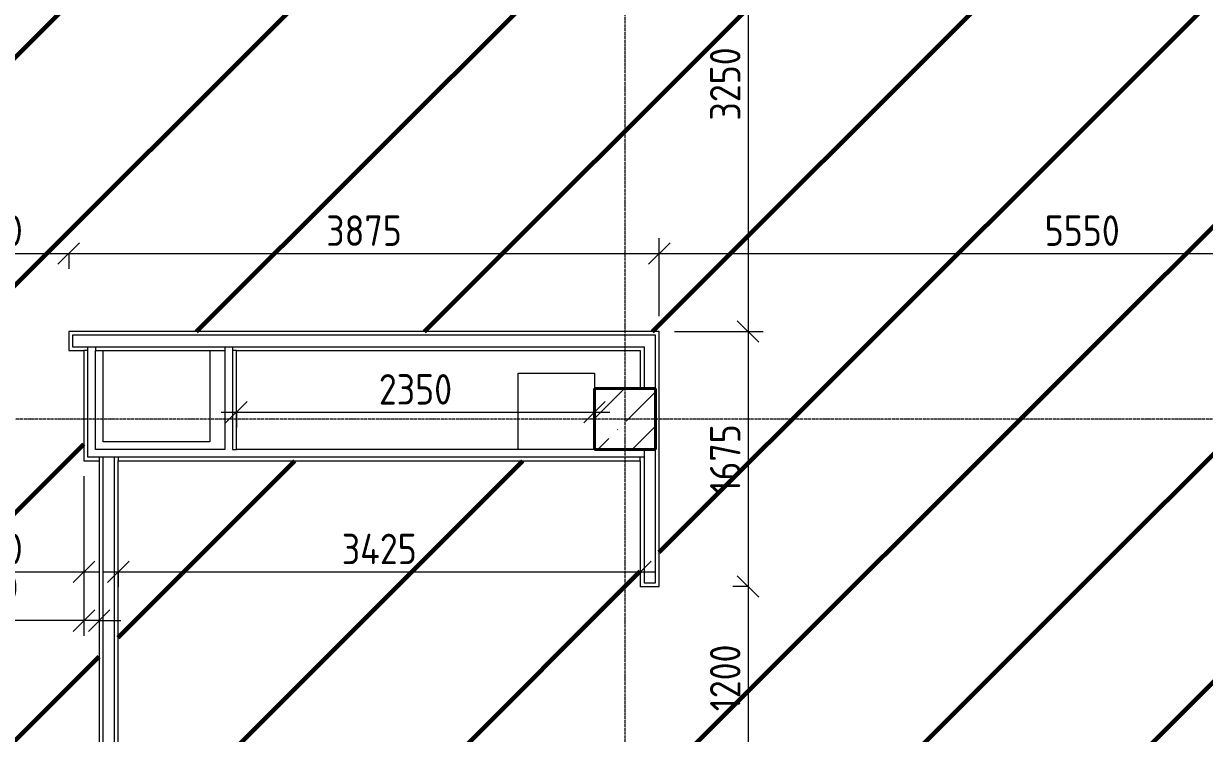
# Model space of a CAD drawing. Header units: millimetres. Extents: x -56773 to 323062, y -262288 to 76460.
# Drawn here: x -1137 to 6611, y -153657 to -148996 of the extents above; entities that cross this region are included whole.
import ezdxf

# ---------------------------------------------------------------- set-up
doc = ezdxf.new("R2010")
doc.units = ezdxf.units.MM
doc.linetypes.add('ADSK_Линия сетки', pattern=[25, 20, -2.5, 0, -2.5])
for name, color, linetype, lineweight in [('1.1)Стяжка керамзит  2 этаж', 5, 'Continuous', 60), ('Несущие колонны', 7, 'Continuous', 18), ('Оси', 7, 'Continuous', 9), ('Перекрытие', 7, 'Continuous', 18), ('Размеры', 7, 'Continuous', 9), ('Стены внутренние', 7, 'Continuous', 18), ('Стены штриховка', 7, 'Continuous', 9)]:
    doc.layers.add(name, color=color, linetype=linetype, lineweight=lineweight)
doc.styles.add('GOST Common_3', font='', dxfattribs={"width": 0.9, "height": 200})
doc.styles.get('GOST Common_3').set_extended_font_data('GOST Common')
doc.dimstyles.new('ADSK_Основной_2_0', dxfattribs={"dimscale": 304.8, "dimtxt": 201.142999, "dimasz": 0.463911, "dimexe": 0.328084, "dimexo": 0.328084, "dimgap": 0.164042, "dimtad": 1, "dimdec": 3, "dimrnd": 0.001, "dimdsep": 46, "dimtxsty": 'GOST Common_3', "dimblk1": 'OBLIQUE', "dimblk2": 'OBLIQUE', "dimsah": 1, "dimcen": 0.09, "dimdle": 0.328084, "dimazin": 2, "dimtfac": 1, "dimtdec": 4, "dimtix": 1, "dimtmove": 0, "dimatfit": 3, "dimfxl": 1, "dimtvp": 1, "dimtolj": 1, "dimtzin": 0, "dimlwd": 20, "dimlwe": 20, "dimarcsym": 2})
doc.dimstyles.new('ADSK_Основной_2_0_2', dxfattribs={"dimscale": 304.8, "dimtxt": 201.142999, "dimasz": 0.463911, "dimexe": 0.328084, "dimexo": 0.328084, "dimgap": 0.164042, "dimtad": 1, "dimdec": 3, "dimrnd": 0.001, "dimdsep": 46, "dimtxsty": 'GOST Common_3', "dimblk1": 'OBLIQUE', "dimblk2": 'OBLIQUE', "dimsah": 1, "dimcen": 0.09, "dimdle": 0.328084, "dimazin": 2, "dimtfac": 1, "dimtdec": 4, "dimtix": 1, "dimtmove": 0, "dimatfit": 3, "dimfxl": 1, "dimtvp": 1, "dimtolj": 1, "dimtzin": 0, "dimlwd": 20, "dimlwe": 20, "dimarcsym": 2})

# ---------------------------------------------------------------- blocks, each defined once
blk = doc.blocks.new('ADSK_КолоннаЖБ_Прямоугольная - 400x400 мм-1807143-Кладочный план 3-го этажа')
at = {"layer": 'Несущие колонны', "lineweight": 40}
for p, q in [((-200, 200), (200, 200)), ((-200, -200), (-200, 200)), ((200, 200), (200, -200)), ((200, -200), (-200, -200))]:
    blk.add_line(p, q, dxfattribs=at)
blk = doc.blocks.new('_Oblique')
at = {"color": 0, "linetype": 'ByBlock', "lineweight": -2}
blk.add_line((-0.5, -0.5), (0.5, 0.5), dxfattribs=at)
blk = doc.blocks.new('*D5555')
at = {"layer": 'Defpoints', "color": 0, "transparency": 16777216}
for p in [(-1890.6, -150406), (-840.6, -150406), (-840.6, -150505.9)]:
    blk.add_point(p, dxfattribs=at)
at = {"layer": 'Размеры', "color": 0, "lineweight": 20, "transparency": 16777216}
for p, q in [((-1990.6, -150505.9), (-740.6, -150505.9)), ((-1890.6, -150506), (-1890.6, -150605.9)), ((-840.6, -150506), (-840.6, -150605.9))]:
    blk.add_line(p, q, dxfattribs=at)
at = {"layer": 'Размеры', "color": 0, "lineweight": 20, "transparency": 16777216, "xscale": 141.4, "yscale": 141.4, "zscale": 141.4, "rotation": 180}
blk.add_blockref('_Oblique', (-1890.6, -150505.9), dxfattribs=at)
at = {"layer": 'Размеры', "color": 0, "lineweight": 20, "transparency": 16777216, "xscale": 141.4, "yscale": 141.4, "zscale": 141.4}
blk.add_blockref('_Oblique', (-840.6, -150505.9), dxfattribs=at)
at = {"layer": 'Размеры', "color": 0, "lineweight": 9, "transparency": 16777216, "insert": (-1365.6, -150355.9), "char_height": 200, "width": 560.473, "attachment_point": 5, "style": 'GOST Common_3'}
blk.add_mtext('\\A1;1050', dxfattribs=at)
blk = doc.blocks.new('*D5556')
at = {"layer": 'Defpoints', "color": 0, "transparency": 16777216}
for p in [(-840.6, -150406), (3034.4, -150505.9), (3034.4, -151017.8)]:
    blk.add_point(p, dxfattribs=at)
at = {"layer": 'Размеры', "color": 0, "lineweight": 20, "transparency": 16777216}
for p, q in [((3034.4, -150917.8), (3034.4, -150405.9)), ((-940.6, -150505.9), (3134.4, -150505.9)), ((-840.6, -150506), (-840.6, -150605.9))]:
    blk.add_line(p, q, dxfattribs=at)
at = {"layer": 'Размеры', "color": 0, "lineweight": 20, "transparency": 16777216, "xscale": 141.4, "yscale": 141.4, "zscale": 141.4, "rotation": 180}
blk.add_blockref('_Oblique', (-840.6, -150505.9), dxfattribs=at)
at = {"layer": 'Размеры', "color": 0, "lineweight": 20, "transparency": 16777216, "xscale": 141.4, "yscale": 141.4, "zscale": 141.4}
blk.add_blockref('_Oblique', (3034.4, -150505.9), dxfattribs=at)
at = {"layer": 'Размеры', "color": 0, "lineweight": 9, "transparency": 16777216, "insert": (1096.9, -150355.9), "char_height": 200, "width": 605.475, "attachment_point": 5, "style": 'GOST Common_3'}
blk.add_mtext('\\A1;3875', dxfattribs=at)
blk = doc.blocks.new('*D5557')
at = {"layer": 'Defpoints', "color": 0, "transparency": 16777216}
for p in [(8584.4, -150505.9), (3034.4, -151017.8), (8584.4, -151017.8)]:
    blk.add_point(p, dxfattribs=at)
at = {"layer": 'Размеры', "color": 0, "lineweight": 20, "transparency": 16777216}
for p, q in [((3034.4, -150917.8), (3034.4, -150405.9)), ((8584.4, -150917.8), (8584.4, -150405.9)), ((2934.4, -150505.9), (8684.4, -150505.9))]:
    blk.add_line(p, q, dxfattribs=at)
at = {"layer": 'Размеры', "color": 0, "lineweight": 20, "transparency": 16777216, "xscale": 141.4, "yscale": 141.4, "zscale": 141.4, "rotation": 180}
blk.add_blockref('_Oblique', (3034.4, -150505.9), dxfattribs=at)
at = {"layer": 'Размеры', "color": 0, "lineweight": 20, "transparency": 16777216, "xscale": 141.4, "yscale": 141.4, "zscale": 141.4}
blk.add_blockref('_Oblique', (8584.4, -150505.9), dxfattribs=at)
at = {"layer": 'Размеры', "color": 0, "lineweight": 9, "transparency": 16777216, "insert": (5809.4, -150355.9), "char_height": 200, "width": 605.475, "attachment_point": 5, "style": 'GOST Common_3'}
blk.add_mtext('\\A1;5550', dxfattribs=at)
blk = doc.blocks.new('*D5636')
at = {"layer": 'Defpoints', "color": 0, "transparency": 16777216}
for p in [(-1990.6, -151867.8), (-740.6, -151867.8), (-740.6, -152595.8)]:
    blk.add_point(p, dxfattribs=at)
at = {"layer": 'Размеры', "color": 0, "lineweight": 20, "transparency": 16777216}
for p, q in [((-1990.6, -151967.8), (-1990.6, -152695.8)), ((-740.6, -151967.8), (-740.6, -152695.8)), ((-2090.6, -152595.8), (-640.6, -152595.8))]:
    blk.add_line(p, q, dxfattribs=at)
at = {"layer": 'Размеры', "color": 0, "lineweight": 20, "transparency": 16777216, "xscale": 141.4, "yscale": 141.4, "zscale": 141.4, "rotation": 180}
blk.add_blockref('_Oblique', (-1990.6, -152595.8), dxfattribs=at)
at = {"layer": 'Размеры', "color": 0, "lineweight": 20, "transparency": 16777216, "xscale": 141.4, "yscale": 141.4, "zscale": 141.4}
blk.add_blockref('_Oblique', (-740.6, -152595.8), dxfattribs=at)
at = {"layer": 'Размеры', "color": 0, "lineweight": 9, "transparency": 16777216, "insert": (-1365.6, -152445.8), "char_height": 200, "width": 560.473, "attachment_point": 5, "style": 'GOST Common_3'}
blk.add_mtext('\\A1;1250', dxfattribs=at)
blk = doc.blocks.new('*D5637')
at = {"layer": 'Defpoints', "color": 0, "transparency": 16777216}
for p in [(-740.6, -151867.8), (-640.6, -152495.8), (-640.6, -152916.6)]:
    blk.add_point(p, dxfattribs=at)
at = {"layer": 'Размеры', "color": 0, "lineweight": 20, "transparency": 16777216}
for p, q in [((-740.6, -151967.8), (-740.6, -153016.6)), ((-640.6, -152595.8), (-640.6, -153016.6)), ((-740.6, -152916.6), (-1552, -152916.6)), ((-640.6, -152916.6), (-740.6, -152916.6)), ((-640.6, -152916.6), (-499.2, -152916.6))]:
    blk.add_line(p, q, dxfattribs=at)
at = {"layer": 'Размеры', "color": 0, "lineweight": 20, "transparency": 16777216, "xscale": 141.4, "yscale": 141.4, "zscale": 141.4}
blk.add_blockref('_Oblique', (-740.6, -152916.6), dxfattribs=at)
at = {"layer": 'Размеры', "color": 0, "lineweight": 20, "transparency": 16777216, "xscale": 141.4, "yscale": 141.4, "zscale": 141.4, "rotation": 180}
blk.add_blockref('_Oblique', (-640.6, -152916.6), dxfattribs=at)
at = {"layer": 'Размеры', "color": 0, "lineweight": 9, "transparency": 16777216, "insert": (-1492.3, -152600), "char_height": 200, "width": 409.104, "attachment_point": 1, "line_spacing_factor": 1.022761, "style": 'GOST Common_3'}
blk.add_mtext('\\A1;100', dxfattribs=at)
blk = doc.blocks.new('*D5639')
at = {"layer": 'Defpoints', "color": 0, "transparency": 16777216}
for p in [(259.4, -151448.1), (2609.4, -151448.1), (2609.4, -151548)]:
    blk.add_point(p, dxfattribs=at)
at = {"layer": 'Размеры', "color": 0, "lineweight": 20, "transparency": 16777216}
for p, q in [((159.4, -151548), (2709.4, -151548)), ((259.4, -151548.1), (259.4, -151648)), ((2609.4, -151548.1), (2609.4, -151648))]:
    blk.add_line(p, q, dxfattribs=at)
at = {"layer": 'Размеры', "color": 0, "lineweight": 20, "transparency": 16777216, "xscale": 141.4, "yscale": 141.4, "zscale": 141.4, "rotation": 180}
blk.add_blockref('_Oblique', (259.4, -151548), dxfattribs=at)
at = {"layer": 'Размеры', "color": 0, "lineweight": 20, "transparency": 16777216, "xscale": 141.4, "yscale": 141.4, "zscale": 141.4}
blk.add_blockref('_Oblique', (2609.4, -151548), dxfattribs=at)
at = {"layer": 'Размеры', "color": 0, "lineweight": 9, "transparency": 16777216, "insert": (1434.4, -151398), "char_height": 200, "width": 605.475, "attachment_point": 5, "style": 'GOST Common_3'}
blk.add_mtext('\\A1;2350', dxfattribs=at)
blk = doc.blocks.new('*D5640')
at = {"layer": 'Defpoints', "color": 0, "transparency": 16777216}
for p in [(3716.9, -147767.8), (3034.4, -151017.8), (3616.9, -151017.8)]:
    blk.add_point(p, dxfattribs=at)
at = {"layer": 'Размеры', "color": 0, "lineweight": 20, "transparency": 16777216}
for p, q in [((3616.9, -147667.8), (3616.9, -151117.8)), ((3616.9, -147767.8), (3516.9, -147767.8)), ((3134.4, -151017.8), (3716.9, -151017.8))]:
    blk.add_line(p, q, dxfattribs=at)
at = {"layer": 'Размеры', "color": 0, "lineweight": 20, "transparency": 16777216, "xscale": 141.4, "yscale": 141.4, "zscale": 141.4}
for p, rotation in [((3616.9, -147767.8), 90), ((3616.9, -151017.8), 270)]:
    blk.add_blockref('_Oblique', p, dxfattribs=dict(at, rotation=rotation))
at = {"layer": 'Размеры', "color": 0, "lineweight": 9, "transparency": 16777216, "insert": (3466.9, -149392.8), "char_height": 200, "width": 605.475, "attachment_point": 5, "rotation": 90, "style": 'GOST Common_3'}
blk.add_mtext('\\A1;3250', dxfattribs=at)
blk = doc.blocks.new('*D5641')
at = {"layer": 'Defpoints', "color": 0, "transparency": 16777216}
for p in [(3034.4, -151017.8), (3616.9, -152692.8), (3716.9, -152692.8)]:
    blk.add_point(p, dxfattribs=at)
at = {"layer": 'Размеры', "color": 0, "lineweight": 20, "transparency": 16777216}
for p, q in [((3616.9, -150917.8), (3616.9, -152792.8)), ((3134.4, -151017.8), (3716.9, -151017.8)), ((3616.9, -152692.8), (3516.9, -152692.8))]:
    blk.add_line(p, q, dxfattribs=at)
at = {"layer": 'Размеры', "color": 0, "lineweight": 20, "transparency": 16777216, "xscale": 141.4, "yscale": 141.4, "zscale": 141.4}
for p, rotation in [((3616.9, -151017.8), 90), ((3616.9, -152692.8), 270)]:
    blk.add_blockref('_Oblique', p, dxfattribs=dict(at, rotation=rotation))
at = {"layer": 'Размеры', "color": 0, "lineweight": 9, "transparency": 16777216, "insert": (3466.9, -151855.3), "char_height": 200, "width": 560.473, "attachment_point": 5, "rotation": 90, "style": 'GOST Common_3'}
blk.add_mtext('\\A1;1675', dxfattribs=at)
blk = doc.blocks.new('*D5642')
at = {"layer": 'Defpoints', "color": 0, "transparency": 16777216}
for p in [(3716.9, -152692.8), (3616.9, -153892.8), (3716.9, -153892.8)]:
    blk.add_point(p, dxfattribs=at)
at = {"layer": 'Размеры', "color": 0, "lineweight": 20, "transparency": 16777216}
for p, q in [((3616.9, -152592.8), (3616.9, -153992.8)), ((3616.9, -152692.8), (3516.9, -152692.8)), ((3616.9, -153892.8), (3516.9, -153892.8))]:
    blk.add_line(p, q, dxfattribs=at)
at = {"layer": 'Размеры', "color": 0, "lineweight": 20, "transparency": 16777216, "xscale": 141.4, "yscale": 141.4, "zscale": 141.4}
for p, rotation in [((3616.9, -152692.8), 90), ((3616.9, -153892.8), 270)]:
    blk.add_blockref('_Oblique', p, dxfattribs=dict(at, rotation=rotation))
at = {"layer": 'Размеры', "color": 0, "lineweight": 9, "transparency": 16777216, "insert": (3466.9, -153292.8), "char_height": 200, "width": 560.473, "attachment_point": 5, "rotation": 90, "style": 'GOST Common_3'}
blk.add_mtext('\\A1;1200', dxfattribs=at)
blk = doc.blocks.new('*D5644')
at = {"layer": 'Defpoints', "color": 0, "transparency": 16777216}
for p in [(-515.6, -152495.8), (2909.4, -152495.8), (2909.4, -152595.8)]:
    blk.add_point(p, dxfattribs=at)
at = {"layer": 'Размеры', "color": 0, "lineweight": 20, "transparency": 16777216}
for p, q in [((-615.6, -152595.8), (3009.4, -152595.8)), ((-515.6, -152595.8), (-515.6, -152695.8)), ((2909.4, -152595.8), (2909.4, -152695.8))]:
    blk.add_line(p, q, dxfattribs=at)
at = {"layer": 'Размеры', "color": 0, "lineweight": 20, "transparency": 16777216, "xscale": 141.4, "yscale": 141.4, "zscale": 141.4, "rotation": 180}
blk.add_blockref('_Oblique', (-515.6, -152595.8), dxfattribs=at)
at = {"layer": 'Размеры', "color": 0, "lineweight": 20, "transparency": 16777216, "xscale": 141.4, "yscale": 141.4, "zscale": 141.4}
blk.add_blockref('_Oblique', (2909.4, -152595.8), dxfattribs=at)
at = {"layer": 'Размеры', "color": 0, "lineweight": 9, "transparency": 16777216, "insert": (1196.9, -152445.8), "char_height": 200, "width": 625.93, "attachment_point": 5, "style": 'GOST Common_3'}
blk.add_mtext('\\A1;3425', dxfattribs=at)

msp = doc.modelspace()

# ---------------------------------------------------------------- hatches: boundary and pattern name
at = {"layer": '1.1)Стяжка керамзит  2 этаж', "transparency": 33554687}
h = msp.add_hatch(dxfattribs=at)
h.set_pattern_fill('ANSI31', color=5, scale=333)
h.paths.add_polyline_path([(14377.9359, -147720.3127), (13459.3615, -147720.3127), (13459.3615, -147767.7816), (12609.3615, -147767.7816), (12609.3615, -147992.7816), (11484.3615, -147992.7816), (11484.3615, -147792.7816), (12409.3615, -147792.7816), (12409.3615, -147720.3127), (9009.3615, -147720.3127), (9009.3615, -147792.7816), (9934.3615, -147792.7816), (9934.3615, -147992.7816), (8809.3615, -147992.7816), (8809.3615, -148567.7816), (8684.3615, -148567.7816), (8684.3615, -147767.7816), (7684.3615, -147767.7816), (7684.3615, -147720.3127), (6484.3615, -147720.3127), (6484.3615, -147767.7816), (5898.2923, -147767.7816), (5898.2923, -157542.7816), (8584.3615, -157542.7816), (8584.3615, -153892.7816), (8709.3615, -153892.7816), (8709.3615, -157392.7816), (9009.3615, -157392.7816), (9009.3615, -157542.7816), (11909.3615, -157542.7816), (11909.3615, -151867.7816), (8709.3615, -151867.7816), (8709.3615, -152692.7816), (8584.3615, -152692.7816), (8584.3615, -151017.7816), (8684.3615, -151017.7816), (8684.3615, -150617.7816), (8809.3615, -150617.7816), (8809.3615, -151017.7816), (12159.3615, -151017.7816), (12159.3615, -151142.7816), (12034.3615, -151142.7816), (12034.3615, -157542.7816), (15409.3615, -157542.7816), (15409.3615, -151867.7816), (13509.3615, -151867.7816), (13509.3615, -151142.7816), (13359.3615, -151142.7816), (13359.3615, -151017.7816), (14377.9359, -151017.7816)])
h = msp.add_hatch(dxfattribs=at)
h.set_pattern_fill('ANSI31', color=5, scale=333)
h.paths.add_polyline_path([(5898.2923, -147767.7816), (504.3615, -147767.7816), (-695.6385, -147749.3215), (-695.6385, -147767.7816), (-2581.3513, -147767.7816), (-2581.3513, -151017.7816), (-1890.6385, -151017.7816), (-1890.6385, -151142.7816), (-1990.6385, -151142.7816), (-1990.6385, -151867.7816), (-2581.3513, -151867.7816), (-2581.3513, -157542.7816), (-640.6385, -157542.7816), (-640.6385, -151867.7816), (-740.6385, -151867.7816), (-740.6385, -151142.7816), (-840.6385, -151142.7816), (-840.6385, -151017.7816), (3034.3615, -151017.7816), (3034.3615, -152692.7816), (2909.3615, -152692.7816), (2909.3615, -151867.7816), (-515.6385, -151867.7816), (-515.6385, -157542.7816), (2609.3615, -157542.7816), (2609.3615, -157392.7816), (2909.3615, -157392.7816), (2909.3615, -153892.7816), (3034.3615, -153892.7816), (3034.3615, -157542.7816), (5898.2923, -157542.7816)])
at = {"layer": 'Несущие колонны', "lineweight": 9}
h = msp.add_hatch(dxfattribs=at)
h.set_pattern_fill('FP_1', color=256, style=0, pattern_type=2)
h.set_pattern_definition([(45, (9.36, -150597.75), (-224.506, 224.506), []), (45, (233.87, -150597.75), (-224.506, 224.506), [396.875, -79.375, 3.353, -76.022])])
h.paths.add_polyline_path([(2609.3615, -151792.7816), (3009.3615, -151792.7816), (3009.3615, -151392.7816), (2609.3615, -151392.7816), (2609.3615, -151775.6879)])

# ---------------------------------------------------------------- linework, layer by layer
for p, q in [((2909.3615, -151392.7816), (2609.3615, -151392.7816)), ((2609.3615, -151392.7816), (2609.3615, -151792.7816)), ((2934.3615, -151392.7816), (2909.3615, -151392.7816)), ((3009.3615, -151392.7816), (2934.3615, -151392.7816)), ((3009.3615, -151792.7816), (3009.3615, -151392.7816)), ((2609.3615, -151792.7816), (2909.3615, -151792.7816)), ((2909.3615, -151792.7816), (2934.3615, -151792.7816)), ((2934.3615, -151792.7816), (3009.3615, -151792.7816))]:
    msp.add_line(p, q, dxfattribs=at)
at = {"layer": 'Оси', "linetype": 'ADSK_Линия сетки', "lineweight": 5}
for p, q in [((2809.3615, -161571.6329), (2809.3615, -140570.3055)), ((62587.9153, -151592.7816), (-25230.7352, -151592.7816))]:
    msp.add_line(p, q, dxfattribs=at)
at = {"layer": 'Перекрытие'}
for p, q in [((-615.6385, -151742.7816), (-615.6385, -151142.7816)), ((84.3615, -151142.7816), (84.3615, -151742.7816)), ((2109.3615, -151792.7816), (2109.3615, -151292.7816)), ((2109.3615, -151292.7816), (2609.3615, -151292.7816)), ((2609.3615, -151292.7816), (2609.3615, -151392.7816)), ((84.3615, -151742.7816), (-615.6385, -151742.7816))]:
    msp.add_line(p, q, dxfattribs=at)
at = {"layer": 'Стены внутренние', "lineweight": 5}
for p, q in [((3034.3615, -151017.7816), (-840.6385, -151017.7816)), ((-840.6385, -151017.7816), (-840.6385, -151142.7816)), ((3034.3615, -152692.7816), (3034.3615, -151017.7816)), ((-840.6385, -151142.7816), (-740.6385, -151142.7816)), ((-740.6385, -151142.7816), (-740.6385, -151867.7816)), ((-665.6385, -151142.7816), (184.3615, -151142.7816)), ((-665.6385, -151792.7816), (-665.6385, -151142.7816)), ((184.3615, -151142.7816), (184.3615, -151792.7816)), ((259.3615, -151142.7816), (2909.3615, -151142.7816)), ((259.3615, -151792.7816), (259.3615, -151142.7816)), ((2909.3615, -151142.7816), (2909.3615, -151392.7816)), ((2909.3615, -151392.7816), (3009.3615, -151392.7816)), ((3009.3615, -151392.7816), (3009.3615, -151792.7816)), ((184.3615, -151792.7816), (-665.6385, -151792.7816)), ((2909.3615, -151792.7816), (259.3615, -151792.7816)), ((3009.3615, -151792.7816), (2934.3615, -151792.7816)), ((-740.6385, -151867.7816), (-640.6385, -151867.7816)), ((-640.6385, -151867.7816), (-640.6385, -157542.7816)), ((-515.6385, -157542.7816), (-515.6385, -151867.7816)), ((-515.6385, -151867.7816), (2909.3615, -151867.7816)), ((2909.3615, -151867.7816), (2909.3615, -152692.7816)), ((2909.3615, -152692.7816), (3034.3615, -152692.7816))]:
    msp.add_line(p, q, dxfattribs=at)
at = {"layer": 'Стены штриховка', "lineweight": 9}
for p, q in [((3009.3615, -151042.7816), (-815.6385, -151042.7816)), ((-815.6385, -151042.7816), (-815.6385, -151117.7816)), ((3009.3615, -151392.7816), (3009.3615, -151042.7816)), ((-815.6385, -151117.7816), (2934.3615, -151117.7816)), ((-715.6385, -151142.7816), (-740.6385, -151142.7816)), ((-715.6385, -151842.7816), (-715.6385, -151117.7816)), ((-665.6385, -151117.7816), (-665.6385, -151142.7816)), ((184.3615, -151117.7816), (184.3615, -151142.7816)), ((234.3615, -151117.7816), (234.3615, -151792.7816)), ((259.3615, -151142.7816), (234.3615, -151142.7816)), ((2934.3615, -151117.7816), (2934.3615, -151392.7816)), ((2934.3615, -151842.7816), (-715.6385, -151842.7816)), ((-640.6385, -151842.7816), (-640.6385, -151867.7816)), ((-615.6385, -157542.7816), (-615.6385, -151842.7816)), ((-540.6385, -157542.7816), (-540.6385, -151842.7816)), ((-515.6385, -151842.7816), (-515.6385, -151867.7816)), ((234.3615, -151792.7816), (259.3615, -151792.7816)), ((2909.3615, -151867.7816), (2909.3615, -151842.7816)), ((2934.3615, -151792.7816), (2934.3615, -152667.7816)), ((3009.3615, -152667.7816), (3009.3615, -151792.7816)), ((2934.3615, -152667.7816), (3009.3615, -152667.7816))]:
    msp.add_line(p, q, dxfattribs=at)

# ---------------------------------------------------------------- block references
at = {"layer": 'Несущие колонны', "lineweight": 40, "rotation": 89.9999999999999}
msp.add_blockref('ADSK_КолоннаЖБ_Прямоугольная - 400x400 мм-1807143-Кладочный план 3-го этажа', (2809.3615, -151592.7816), dxfattribs=at)

# ---------------------------------------------------------------- dimensions: what is measured, and where the dimension line sits
at = {"layer": 'Размеры', "lineweight": 9}
for base, p1, p2, override, picture, middle in [((3616.9416, -151017.7816), (3716.9265, -147767.7816), (3034.3615, -151017.7816), {"dimpost": '<>', "dimfxl": 3320.90274}, '*D5640', (3466.9416, -149392.7816)), ((3616.9416, -152692.7816), (3034.3615, -151017.7816), (3716.9265, -152692.7816), {"dimpost": '<>', "dimfxl": 1808.734367}, '*D5641', (3466.9416, -151855.2816)), ((3616.9416, -153892.7816), (3716.9265, -152692.7816), (3716.9265, -153892.7816), {"dimpost": '<>', "dimfxl": 1200}, '*D5642', (3466.9416, -153292.7816))]:
    dim = msp.add_linear_dim(base=base, p1=p1, p2=p2, angle=90, dimstyle='ADSK_Основной_2_0_2', override=override, dxfattribs=at)
    dim.commit()
    dim.dimension.update_dxf_attribs({"geometry": picture, "text_midpoint": middle})
for base, p1, p2, override, picture, middle in [((-840.6385, -150505.9371), (-1890.6385, -150405.9522), (-840.6385, -150405.9522), {"dimpost": '<>', "dimfxl": 1050}, '*D5555', (-1365.6385, -150355.9371)), ((3034.3615, -150505.9371), (-840.6385, -150405.9522), (3034.3615, -151017.7816), {"dimpost": '<>', "dimfxl": 3923.003989}, '*D5556', (1096.8615, -150355.9371)), ((8584.3615, -150505.9371), (3034.3615, -151017.7816), (8584.3615, -151017.7816), {"dimpost": '<>', "dimfxl": 5550}, '*D5557', (5809.3615, -150355.9371)), ((2609.3615, -151548.0377), (259.3615, -151448.0528), (2609.3615, -151448.0528), {"dimpost": '<>', "dimfxl": 2350}, '*D5639', (1434.3615, -151398.0377)), ((-740.6385, -152595.8342), (-1990.6385, -151867.7816), (-740.6385, -151867.7816), {"dimpost": '<>', "dimfxl": 1250}, '*D5636', (-1365.6385, -152445.8342)), ((2909.3615, -152595.8342), (-515.6385, -152495.8493), (2909.3615, -152495.8493), {"dimpost": '<>', "dimfxl": 3425}, '*D5644', (1196.8615, -152445.8342))]:
    dim = msp.add_linear_dim(base=base, p1=p1, p2=p2, dimstyle='ADSK_Основной_2_0_2', override=override, dxfattribs=at)
    dim.commit()
    dim.dimension.update_dxf_attribs({"geometry": picture, "text_midpoint": middle})
dim = msp.add_linear_dim(base=(-640.6385, -152916.6353), p1=(-740.6385, -151867.7816), p2=(-640.6385, -152495.8493), dimstyle='ADSK_Основной_2_0', override={"dimpost": '<>', "dimfxl": 635.978775}, dxfattribs=at)
dim.commit()
dim.dimension.update_dxf_attribs({"geometry": '*D5637', "text_midpoint": (-1287.7242, -152916.6353), "dimtype": 160})

doc.saveas('drawing.dxf')
